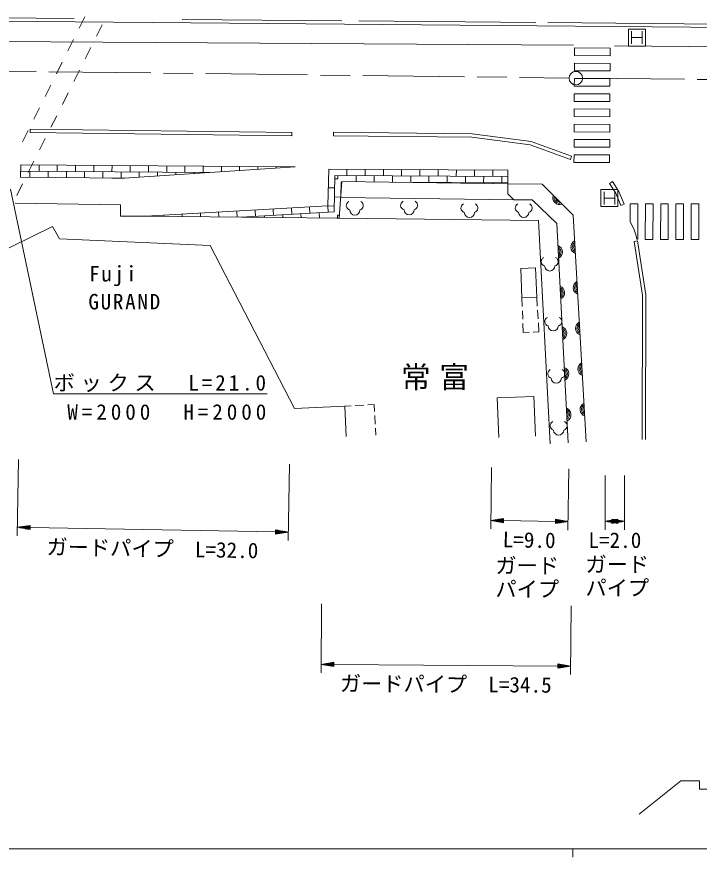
# Model space of a CAD drawing. Units: millimetres, scale not verified. Extents: x 40000 to 680000, y 20000 to 380000.
# Drawn here: x 102460 to 182916, y 204000 to 303135 of the extents above; entities that cross this region are included whole.
import ezdxf
from ezdxf.enums import TextEntityAlignment as Align

# ---------------------------------------------------------------- set-up
doc = ezdxf.new("R2010")
doc.units = ezdxf.units.MM
doc.header["$LTSCALE"] = 1000
doc.linetypes.add('CHAIN', pattern=[18.5, 12, -1.5, 3.5, -1.5])
for name, color, linetype, lineweight in [('M-BGD', 7, 'Continuous', 13), ('M-BMK', 2, 'CHAIN', 13), ('M-BMK-SRVR', 3, 'Continuous', 13), ('M-STR-HTXT', 7, 'Continuous', 13), ('M-STR-STRC', 7, 'Continuous', 13), ('M-STR-STRD', 7, 'Continuous', 13), ('M-TTL-BAND', 7, 'Continuous', 13)]:
    doc.layers.add(name, color=color, linetype=linetype, lineweight=lineweight)
doc.layers.add('M-BMK-HTXT', color=7, linetype='Continuous')
doc.styles.add('ＭＳ ゴシック', font='')
doc.styles.get('ＭＳ ゴシック').set_extended_font_data('MS Gothic')

msp = doc.modelspace()

# ---------------------------------------------------------------- linework, layer by layer
at = {"layer": 'M-BGD'}
for p, q in [((109235, 302937), (91879, 303087)), ((110482, 303135), (109813, 301793)), ((140766, 302665), (121947, 302827)), ((163672, 302467), (142795, 302647)), ((186738, 302268), (165068, 302455)), ((112516, 302205), (111846, 300863)), ((109143, 300451), (108474, 299109)), ((111176, 299520), (110507, 298178)), ((168207, 298563), (168211, 299463)), ((168211, 299463), (172413, 299446)), ((172410, 298546), (172413, 299446)), ((168207, 298563), (172410, 298546)), ((107804, 297766), (107134, 296424)), ((168200, 296763), (168203, 297663)), ((168203, 297663), (172406, 297646)), ((172402, 296746), (172406, 297646)), ((109837, 296836), (109168, 295494)), ((168200, 296763), (172402, 296746)), ((168192, 294964), (168196, 295864)), ((168196, 295864), (172398, 295846)), ((172395, 294946), (172398, 295846)), ((106465, 295082), (105795, 293740)), ((168192, 294964), (172395, 294946)), ((108498, 294151), (107829, 292809)), ((168185, 293164), (168188, 294064)), ((168188, 294064), (172391, 294046)), ((172387, 293146), (172391, 294046)), ((168185, 293164), (172387, 293146)), ((105126, 292397), (104456, 291055)), ((107159, 291467), (106489, 290125)), ((168177, 291364), (168181, 292264)), ((168181, 292264), (172383, 292246)), ((172380, 291346), (172383, 292246)), ((168177, 291364), (172380, 291346)), ((103787, 289713), (103117, 288371)), ((168170, 289564), (168173, 290464)), ((168170, 289564), (172372, 289546)), ((168173, 290464), (172376, 290446)), ((172372, 289546), (172376, 290446)), ((105820, 288782), (105150, 287440)), ((168162, 287764), (168166, 288664)), ((168166, 288664), (172368, 288646)), ((172365, 287746), (172368, 288646)), ((168162, 287764), (172365, 287746)), ((168155, 285964), (168159, 286864)), ((168159, 286864), (172361, 286846)), ((172357, 285946), (172361, 286846)), ((102936, 285691), (102930, 284941)), ((104481, 286098), (103811, 284756)), ((105086, 285675), (105080, 284925)), ((107236, 285659), (107230, 284909)), ((109386, 285643), (109380, 284893)), ((111536, 285628), (111530, 284878)), ((113686, 285612), (113680, 284862)), ((115836, 285596), (115830, 284846)), ((117986, 285580), (117980, 284830)), ((120136, 285565), (120130, 284815)), ((122285, 285549), (122280, 284799)), ((124435, 285533), (124430, 284783)), ((126585, 285517), (126581, 284870)), ((168155, 285964), (172357, 285946)), ((102905, 284941), (125207, 284777)), ((104005, 284933), (104000, 284201)), ((106155, 284917), (106150, 284181)), ((108305, 284901), (108300, 284161)), ((110455, 284886), (110450, 284142)), ((112605, 284870), (112600, 284122)), ((114755, 284854), (114750, 284104)), ((116905, 284838), (116901, 284219)), ((119055, 284822), (119052, 284363)), ((121205, 284807), (121203, 284508)), ((123355, 284791), (123354, 284653)), ((128735, 285501), (128732, 285014)), ((130885, 285486), (130883, 285159)), ((133035, 285470), (133034, 285304)), ((135185, 285454), (135185, 285449)), ((139233, 285127), (139258, 285126)), ((141383, 285143), (141380, 284393)), ((143533, 285133), (143530, 284383)), ((145683, 285124), (145680, 284374)), ((147833, 285114), (147830, 284364)), ((149983, 285105), (149980, 284355)), ((152133, 285095), (152130, 284345)), ((154283, 285086), (154280, 284336)), ((156433, 285076), (156430, 284326)), ((158583, 285067), (158580, 284317)), ((113663, 284112), (115153, 284101)), ((113675, 284112), (113675, 284112)), ((139882, 280118), (139968, 284399)), ((139961, 284037), (140328, 284030)), ((139968, 284399), (160364, 284309)), ((140305, 284397), (140303, 284055)), ((140671, 282049), (140703, 283646)), ((140703, 283646), (140787, 283645)), ((142455, 284388), (142452, 283676)), ((144605, 284378), (144602, 283649)), ((146755, 284369), (146752, 283622)), ((147103, 283617), (160355, 283559)), ((147827, 283614), (147826, 283608)), ((148905, 284359), (148901, 283609)), ((149976, 283605), (149976, 283581)), ((151055, 284350), (151051, 283600)), ((152126, 283595), (152126, 283554)), ((153205, 284341), (153201, 283591)), ((154276, 283586), (154276, 283526)), ((155355, 284331), (155351, 283581)), ((156426, 283576), (156426, 283499)), ((157505, 284322), (157501, 283572)), ((158576, 283567), (158576, 283472)), ((159655, 284312), (159651, 283562)), ((103141, 283413), (102472, 282071)), ((139189, 282977), (139939, 282962)), ((140689, 282947), (140736, 282946)), ((139918, 281888), (140658, 281873)), ((161075, 281534), (140653, 281804)), ((134837, 280583), (134879, 279834)), ((136983, 280705), (137026, 279956)), ((139130, 280827), (139173, 280078)), ((139146, 280828), (139896, 280813)), ((174776, 281078), (174771, 278979)), ((174776, 281078), (175676, 281076)), ((175676, 281076), (175665, 276887)), ((176576, 281074), (176565, 276885)), ((176576, 281074), (177476, 281071)), ((177476, 281071), (177465, 276883)), ((178376, 281069), (178365, 276880)), ((178376, 281069), (179276, 281066)), ((179276, 281066), (179265, 276878)), ((180176, 281064), (180165, 276875)), ((180176, 281064), (181076, 281062)), ((181076, 281062), (181065, 276873)), ((181976, 281059), (181965, 276871)), ((181976, 281059), (182876, 281057)), ((182876, 281057), (182865, 276868)), ((119811, 279729), (119819, 279586)), ((121958, 279851), (121974, 279565)), ((124104, 279973), (124129, 279543)), ((126251, 280095), (126283, 279522)), ((128397, 280217), (128438, 279501)), ((128929, 279496), (139882, 280118)), ((130544, 280339), (130586, 279590)), ((131660, 279651), (131670, 279469)), ((132690, 280461), (132733, 279712)), ((133806, 279773), (133825, 279448)), ((135953, 279895), (135979, 279427)), ((138099, 280017), (138134, 279405)), ((140268, 279746), (140288, 279390)), ((140285, 279730), (140502, 279725)), ((129513, 279529), (129515, 279490)), ((140193, 279385), (140478, 279401)), ((163989, 279100), (140477, 279382)), ((163989, 279100), (165331, 252763)), ((175578, 276888), (175665, 276887)), ((176565, 276885), (177465, 276883)), ((178365, 276880), (179265, 276878)), ((180165, 276875), (181065, 276873)), ((181965, 276871), (182865, 276868)), ((162014, 270002), (162056, 268947)), ((163825, 269016), (163756, 270073)), ((162076, 268447), (162115, 267448)), ((163923, 267519), (163858, 268517)), ((162135, 266949), (162177, 265893)), ((164025, 265963), (163956, 267020)), ((162177, 265893), (162851, 265919)), ((163351, 265938), (164025, 265963)), ((141124, 257219), (141863, 257256)), ((142363, 257282), (143361, 257332)), ((143861, 257358), (144600, 257395)), ((144600, 257395), (144641, 256589)), ((144666, 256090), (144717, 255091)), ((144742, 254592), (144783, 253786))]:
    msp.add_line(p, q, dxfattribs=at)
for points in [[(68483, 302889), (268105, 301165), (286124, 299760), (302362, 298275), (317622, 296564), (330927, 294714)], [(160354, 283449), (160372, 285059), (139233, 285152), (139146, 280828), (117665, 279607)], [(117665, 279607), (140477, 279382), (140791, 283698), (160354, 283449)], [(167473, 252884), (166117, 278739), (163222, 281552), (161075, 281534), (160348, 282237), (160354, 283449)], [(160354, 283449), (164414, 283409), (168076, 279747), (169593, 253005)], [(102278, 281147), (114689, 280959), (114671, 279599), (117665, 279607)], [(175578, 276888), (175487, 277313), (175240, 278020), (174771, 278979)], [(85441, 267994), (106666, 278391), (107490, 276952), (125248, 276154), (135187, 256944), (141124, 257219), (141307, 253609)], [(159294, 253505), (159111, 258186), (163429, 258355), (163612, 253674)], [(175854, 209094), (180754, 213000), (182956, 213000), (182956, 212041), (194639, 212041), (194639, 213568), (195492, 213568), (195492, 212041), (230648, 212041), (230648, 213284), (231447, 213284), (231447, 212041), (242828, 212041), (242828, 213373), (245030, 213373), (250428, 208934)]]:
    msp.add_lwpolyline(points, dxfattribs=at)
for points in [[(102936, 285691), (135260, 285454), (115116, 284099), (102876, 284212)], [(162014, 270002), (161875, 273455), (163616, 273525), (163756, 270073)]]:
    msp.add_lwpolyline(points, close=True, dxfattribs=at)
for centre, radius, start, end in [((166466, 281799), 812, 157.61986, 292.38014), ((166466, 281799), 650, 163.73565, 286.26435), ((166466, 281799), 488, 174.86834, 275.13166), ((166466, 281799), 325, 209.05763, 240.94237), ((141844, 280864), 536, 116.08703, 255.33416), ((142772, 280864), 536, 284.66584, 63.91297), ((148249, 280899), 536, 116.08703, 255.33416), ((149178, 280899), 536, 284.66584, 63.91297), ((155359, 280582), 536, 116.08703, 255.33416), ((156288, 280582), 536, 284.66584, 63.91297), ((161765, 280582), 536, 116.08703, 255.33416), ((162693, 280582), 536, 284.66584, 63.91297), ((142308, 280345), 600, 180, 0), ((148714, 280381), 600, 180, 0), ((155823, 280064), 600, 180, 0), ((162229, 280064), 600, 180, 0), ((168603, 275978), 812, 115.86642, 250.62669), ((165980, 275382), 812, 295.62208, 70.38235), ((165980, 275382), 650, 301.73786, 64.26656), ((165980, 275382), 488, 312.87055, 53.13387), ((168603, 275978), 650, 121.9822, 244.5109), ((168603, 275978), 488, 133.11489, 233.37821), ((168603, 275978), 325, 167.30418, 199.18892), ((164827, 274265), 536, 116.08703, 255.33416), ((165755, 274265), 536, 284.66584, 63.91297), ((165980, 275382), 325, 347.05984, 18.94458), ((165291, 273746), 600, 180, 0), ((168875, 271186), 812, 115.86642, 250.62669), ((168875, 271186), 650, 121.9822, 244.5109), ((166232, 270589), 812, 295.62208, 70.38235), ((166232, 270589), 650, 301.73786, 64.26656), ((166232, 270589), 488, 312.87055, 53.13387), ((166232, 270589), 325, 347.05984, 18.94458), ((168875, 271186), 488, 133.11489, 233.37821), ((168875, 271186), 325, 167.30418, 199.18892), ((165249, 267190), 536, 116.08703, 255.33416), ((166178, 267190), 536, 284.66584, 63.91297), ((169146, 266394), 812, 115.86642, 250.62669), ((169146, 266394), 650, 121.9822, 244.5109), ((169146, 266394), 488, 133.11489, 233.37821), ((165713, 266672), 600, 180, 0), ((166483, 265795), 812, 295.62208, 70.38235), ((166483, 265795), 650, 301.73786, 64.26656), ((166483, 265795), 488, 312.87055, 53.13387), ((166483, 265795), 325, 347.05984, 18.94458), ((169146, 266394), 325, 167.30418, 199.18892), ((166735, 261002), 812, 295.62208, 70.38235), ((169418, 261601), 812, 115.86642, 250.62669), ((169418, 261601), 650, 121.9822, 244.5109), ((169418, 261601), 488, 133.11489, 233.37821), ((165601, 261031), 536, 116.08703, 255.33416), ((166530, 261031), 536, 284.66584, 63.91297), ((166735, 261002), 650, 301.73786, 64.26656), ((166735, 261002), 488, 312.87055, 53.13387), ((166735, 261002), 325, 347.05984, 18.94458), ((169418, 261601), 325, 167.30418, 199.18892), ((166065, 260513), 600, 180, 0), ((166986, 256208), 812, 295.62208, 70.38235), ((166986, 256208), 650, 301.73786, 64.26656), ((169690, 256809), 812, 115.86642, 250.62669), ((169690, 256809), 650, 121.9822, 244.5109), ((169690, 256809), 488, 133.11489, 233.37821), ((169690, 256809), 325, 167.30418, 199.18892), ((166986, 256208), 488, 312.87055, 53.13387), ((166986, 256208), 325, 347.05984, 18.94458), ((165883, 254907), 536, 116.08703, 255.33416), ((166811, 254907), 536, 284.66584, 63.91297), ((166347, 254388), 600, 180, 0)]:
    msp.add_arc(centre, radius, start, end, dxfattribs=at)
at = {"layer": 'M-BMK'}
for p, q in [((69256, 297107), (167568, 295908)), ((169168, 295890), (267222, 294850))]:
    msp.add_line(p, q, dxfattribs=at)
at = {"layer": 'M-BMK-SRVR'}
msp.add_circle((168368, 295898), 800, dxfattribs=at)
at = {"layer": 'M-STR-HTXT'}
for p, q in [((101700, 282808), (106795, 258662)), ((106795, 258662), (131995, 258662)), ((102666, 250919), (102504, 241920)), ((134598, 250345), (134436, 241346)), ((158447, 249953), (158333, 242730)), ((167560, 249809), (167447, 242586)), ((171825, 249020), (171825, 242629)), ((174122, 249020), (174122, 242629)), ((158349, 243730), (159853, 243956)), ((159552, 243911), (159852, 243906)), ((159845, 243456), (159853, 243956)), ((171825, 243629), (173325, 243879)), ((174122, 243629), (172622, 243879)), ((172622, 243879), (172622, 243379)), ((173325, 243379), (173325, 243879)), ((102522, 242920), (104026, 243143)), ((102522, 242920), (104017, 242643)), ((102522, 242920), (104022, 242893)), ((104022, 242943), (102823, 242965)), ((103123, 243009), (104023, 242993)), ((104024, 243043), (103424, 243054)), ((103725, 243099), (104025, 243093)), ((104017, 242643), (104026, 243143)), ((104022, 242893), (132954, 242373)), ((158349, 243730), (159845, 243456)), ((158349, 243730), (159849, 243706)), ((159848, 243656), (158648, 243675)), ((159850, 243756), (158650, 243775)), ((158947, 243620), (159847, 243606)), ((158951, 243820), (159850, 243806)), ((159846, 243556), (159247, 243565)), ((159851, 243856), (159251, 243865)), ((159546, 243511), (159846, 243506)), ((159849, 243706), (165962, 243610)), ((165966, 243860), (165959, 243360)), ((167462, 243586), (165959, 243360)), ((166259, 243405), (165959, 243410)), ((165960, 243460), (166560, 243450)), ((166861, 243496), (165961, 243510)), ((167462, 243586), (165962, 243610)), ((165962, 243560), (167162, 243541)), ((165963, 243660), (167163, 243641)), ((166864, 243696), (165964, 243710)), ((165965, 243760), (166565, 243750)), ((167462, 243586), (165966, 243860)), ((166266, 243805), (165966, 243810)), ((171825, 243629), (173325, 243379)), ((171825, 243629), (173325, 243629)), ((173325, 243679), (172125, 243679)), ((173325, 243579), (172125, 243579)), ((172425, 243729), (173325, 243729)), ((172425, 243529), (173325, 243529)), ((172922, 243829), (172622, 243829)), ((172622, 243779), (173222, 243779)), ((173522, 243729), (172622, 243729)), ((172622, 243679), (173822, 243679)), ((174122, 243629), (172622, 243379)), ((174122, 243629), (172622, 243629)), ((172622, 243579), (173822, 243579)), ((173522, 243529), (172622, 243529)), ((172622, 243479), (173222, 243479)), ((172922, 243429), (172622, 243429)), ((173325, 243779), (172725, 243779)), ((173325, 243479), (172725, 243479)), ((173025, 243829), (173325, 243829)), ((173025, 243429), (173325, 243429)), ((104021, 242843), (102821, 242865)), ((103120, 242809), (104020, 242793)), ((104019, 242743), (103419, 242754)), ((103718, 242699), (104018, 242693)), ((132959, 242623), (132950, 242123)), ((134454, 242346), (132950, 242123)), ((133251, 242168), (132951, 242173)), ((133852, 242257), (132952, 242273)), ((132952, 242223), (133551, 242212)), ((132953, 242323), (134153, 242301)), ((134454, 242346), (132954, 242373)), ((132955, 242423), (134155, 242401)), ((133856, 242457), (132956, 242473)), ((132957, 242523), (133557, 242512)), ((133258, 242568), (132958, 242573)), ((134454, 242346), (132959, 242623)), ((138398, 233879), (138339, 225750)), ((167819, 233663), (167759, 225535)), ((138346, 226750), (139848, 226989)), ((138346, 226750), (139844, 226489)), ((138346, 226750), (139846, 226739)), ((139845, 226689), (138645, 226698)), ((139846, 226789), (138646, 226798)), ((138945, 226646), (139845, 226639)), ((138947, 226846), (139847, 226839)), ((139845, 226589), (139245, 226594)), ((139847, 226889), (139247, 226894)), ((139544, 226542), (139844, 226539)), ((139547, 226942), (139847, 226939)), ((139844, 226489), (139848, 226989)), ((139846, 226739), (166267, 226546)), ((166268, 226796), (166265, 226296)), ((167767, 226535), (166265, 226296)), ((166265, 226396), (166865, 226392)), ((166565, 226344), (166265, 226346)), ((166266, 226496), (167466, 226487)), ((167166, 226440), (166266, 226446)), ((167167, 226640), (166267, 226646)), ((166267, 226596), (167467, 226587)), ((167767, 226535), (166267, 226546)), ((167767, 226535), (166268, 226796)), ((166568, 226744), (166268, 226746)), ((166268, 226696), (166868, 226692))]:
    msp.add_line(p, q, dxfattribs=at)
at = {"layer": 'M-STR-STRC'}
for p, q in [((174579, 299691), (174579, 301691)), ((174579, 301691), (176579, 301691)), ((174954, 301441), (174954, 299941)), ((176204, 301441), (176204, 299941)), ((176579, 301691), (176579, 299691)), ((174954, 300691), (176204, 300691)), ((176579, 299691), (174579, 299691)), ((171330, 280747), (171330, 282747)), ((171330, 282747), (173330, 282747)), ((173330, 282747), (173330, 280747)), ((171705, 282497), (171705, 280997)), ((171705, 281747), (172955, 281747)), ((172955, 282497), (172955, 280997)), ((173330, 280747), (171330, 280747))]:
    msp.add_line(p, q, dxfattribs=at)
at = {"layer": 'M-STR-STRD'}
for p, q in [((68471, 300418), (168102, 299800)), ((104043, 289871), (104038, 289471)), ((134879, 289481), (104043, 289871)), ((134879, 289481), (134874, 289081)), ((139809, 289511), (139805, 289111)), ((134874, 289081), (104038, 289471)), ((167873, 286691), (167737, 286315)), ((172356, 283483), (172691, 283702)), ((173691, 280868), (174063, 281017)), ((175231, 276644), (175626, 276707))]:
    msp.add_line(p, q, dxfattribs=at)
for points in [[(172941, 299700), (260333, 298943), (268447, 298777), (277891, 298162), (312210, 295252), (317065, 294404), (329635, 291910), (342848, 289854)], [(167873, 286691), (163087, 288417), (156147, 289346), (139809, 289511)], [(167737, 286315), (162991, 288026), (156118, 288946), (139805, 289111)], [(174063, 281017), (173458, 282528), (172691, 283702)], [(173691, 280868), (173102, 282343), (172356, 283483)], [(176178, 253284), (176237, 270307), (175231, 276644)], [(176578, 253282), (176637, 270338), (175626, 276707)]]:
    msp.add_lwpolyline(points, dxfattribs=at)
at = {"layer": 'M-TTL-BAND'}
for p, q in [((40000, 205000), (579000, 205000)), ((168000, 205000), (168000, 204000))]:
    msp.add_line(p, q, dxfattribs=at)

# ---------------------------------------------------------------- texts
at = {"layer": 'M-BGD', "char_height": 1833, "attachment_point": 8, "style": 'ＭＳ ゴシック'}
for s, insert in [('\\T1.16;Fuji', (113882, 271356)), ('\\T1.16;GURAND', (115229, 268587))]:
    msp.add_mtext(s, dxfattribs=dict(at, insert=insert))
at = {"layer": 'M-BMK-HTXT', "insert": (152273, 259087), "char_height": 2566, "attachment_point": 8, "style": 'ＭＳ ゴシック'}
msp.add_mtext('\\T1.29;常富', dxfattribs=at)
at = {"layer": 'M-STR-HTXT', "style": 'ＭＳ ゴシック'}
for s, rotation, p in [('L=9.0', 359.098, (162847, 239958)), ('ガードパイプ  L=32.0', 358.97, (118421, 238934)), ('ガードパイプ  L=34.5', 359.581, (153029, 222943))]:
    msp.add_text(s, height=1833, rotation=rotation, dxfattribs=at).set_placement(p, align=Align.BOTTOM_CENTER)
for s, p in [('L=2.0', (172974, 239929)), ('ガード', (162640, 236939)), ('ガード', (173261, 237083)), ('パイプ', (162640, 234157)), ('パイプ', (173261, 234300))]:
    msp.add_text(s, height=1833, dxfattribs=at).set_placement(p, align=Align.BOTTOM_CENTER)
at = {"layer": 'M-STR-HTXT', "char_height": 1833, "attachment_point": 8, "style": 'ＭＳ ゴシック'}
for s, insert in [('\\T1.27;ボックス\u3000L=21.0', (119495, 258862)), ('\\T1.37;W=2000\u3000H=2000', (120375, 255576))]:
    msp.add_mtext(s, dxfattribs=dict(at, insert=insert))

doc.saveas('drawing.dxf')
